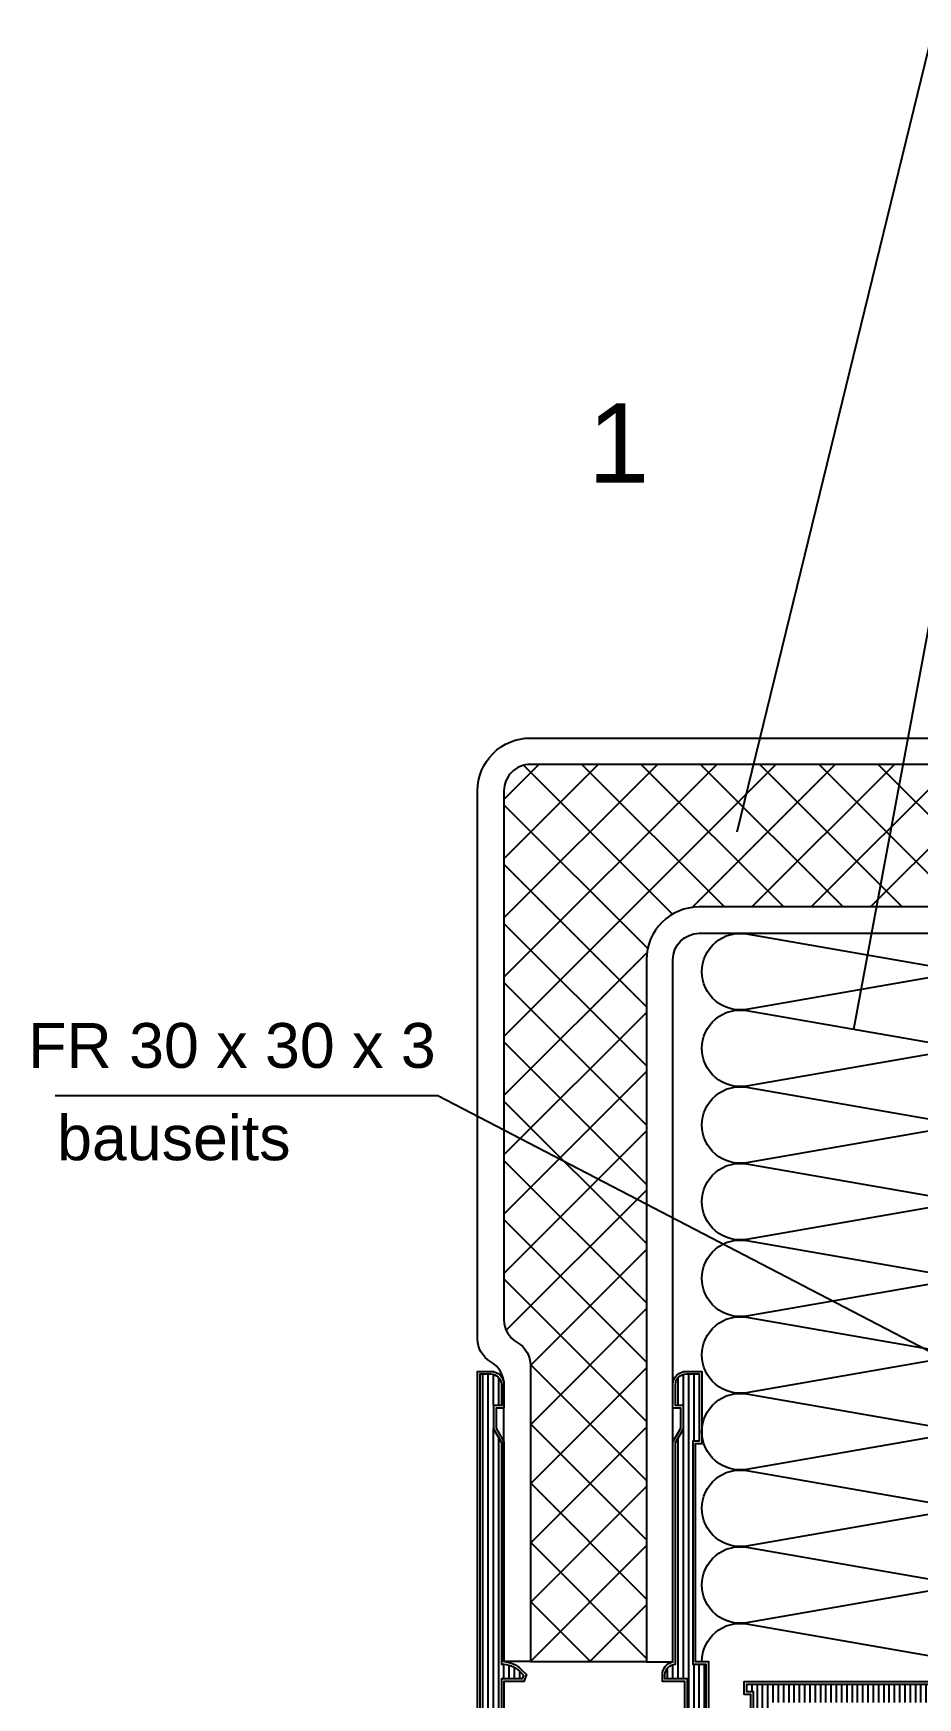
# Model space of a CAD drawing. Extents: x 13 to 201, y 43 to 254.
# Drawn here: x 13.2 to 46.7, y 188.1 to 251.2 of the extents above; entities that cross this region are included whole.
import ezdxf
from ezdxf.enums import TextEntityAlignment as Align

# ---------------------------------------------------------------- set-up
doc = ezdxf.new("R2010")
doc.units = 0
doc.header["$LTSCALE"] = 6
for name, color, linetype in [('01TXT', 7, 'CONTINUOUS'), ('CONST18', 3, 'CONTINUOUS'), ('CONST25', 3, 'CONTINUOUS'), ('IS_PAR', 3, 'CONTINUOUS'), ('KH_NOR', 7, 'CONTINUOUS'), ('KH_PAR', 3, 'CONTINUOUS'), ('PNR', 7, 'CONTINUOUS')]:
    doc.layers.add(name, color=color, linetype=linetype)
doc.styles.add('SWISS', font='swiss.ttf')
doc.styles.add('SWISSL', font='swissl.ttf')

# ---------------------------------------------------------------- blocks, each defined once
blk = doc.blocks.new('*U107', base_point=(-320.9999189238257, 100.997290139497))
at = {"layer": 'CONST25'}
for points in [[(-343.9999999999693, 153.2921107541571, -0.4641480050801155), (-340.6105687930205, 156.1567515459372), (-324.3893501307745, 153.3327377743026, 0.4641480050801154), (-320.9999189238257, 156.1973785660827, 0.4641480050801154)], [(-320.9999189238257, 150.3868429422315, 0.4641480050801154), (-324.3893501307745, 153.2514837340116), (-340.6105687930205, 150.427469962377, -0.4641480050801155), (-343.9999999999693, 153.2921107541571, -0.4641480050801155)], [(-343.9999999999693, 147.481575130306, -0.4641480050801155), (-340.6105687930205, 150.3462159220861), (-324.3893501307745, 147.5222021504515, 0.4641480050801154), (-320.9999189238257, 150.3868429422316, 0.4641480050801154)], [(-320.9999189238257, 144.5763073183804, 0.4641480050801154), (-324.3893501307745, 147.4409481101605), (-340.6105687930205, 144.6169343385259, -0.4641480050801155), (-343.9999999999693, 147.481575130306, -0.4641480050801155)], [(-343.9999999999693, 141.6710395064549, -0.4641480050801155), (-340.6105687930205, 144.535680298235), (-324.3893501307745, 141.7116665266004, 0.4641480050801154), (-320.9999189238257, 144.5763073183805, 0.4641480050801154)], [(-320.9999189238257, 138.7657716945293, 0.4641480050801154), (-324.3893501307745, 141.6304124863094), (-340.6105687930205, 138.8063987146748, -0.4641480050801155), (-343.9999999999693, 141.6710395064549, -0.4641480050801155)], [(-343.9999999999693, 135.8605038826038, -0.4641480050801155), (-340.6105687930205, 138.7251446743838), (-324.3893501307745, 135.9011309027493, 0.4641480050801154), (-320.9999189238257, 138.7657716945293, 0.4641480050801154)], [(-320.9999189238257, 132.9552360706782, 0.4641480050801154), (-324.3893501307745, 135.8198768624583), (-340.6105687930205, 132.9958630908237, -0.4641480050801155), (-343.9999999999693, 135.8605038826038, -0.4641480050801155)], [(-343.9999999999693, 130.0499682587526, -0.4641480050801155), (-340.6105687930205, 132.9146090505327), (-324.3893501307745, 130.0905952788981, 0.4641480050801154), (-320.9999189238257, 132.9552360706782, 0.4641480050801154)], [(-320.9999189238257, 127.1447004468271, 0.4641480050801154), (-324.3893501307745, 130.0093412386072), (-340.6105687930205, 127.1853274669726, -0.4641480050801155), (-343.9999999999693, 130.0499682587527, -0.4641480050801155)], [(-343.9999999999693, 124.2394326349015, -0.4641480050801155), (-340.6105687930205, 127.1040734266816), (-324.3893501307745, 124.280059655047, 0.4641480050801154), (-320.9999189238257, 127.1447004468271, 0.4641480050801154)], [(-320.9999189238257, 121.334164822976, 0.4641480050801154), (-324.3893501307745, 124.1988056147561), (-340.6105687930205, 121.3747918431215, -0.4641480050801155), (-343.9999999999693, 124.2394326349016, -0.4641480050801155)], [(-343.9999999999693, 118.4288970110504, -0.4641480050801155), (-340.6105687930205, 121.2935378028305), (-324.3893501307745, 118.4695240311959, 0.4641480050801154), (-320.9999189238257, 121.334164822976, 0.4641480050801154)], [(-320.9999189238257, 115.5236291991249, 0.4641480050801154), (-324.3893501307745, 118.3882699909049), (-340.6105687930205, 115.5642562192704, -0.4641480050801155), (-343.9999999999693, 118.4288970110504, -0.4641480050801155)], [(-343.9999999999693, 112.6183613871993, -0.4641480050801155), (-340.6105687930205, 115.4830021789794), (-324.3893501307745, 112.6589884073448, 0.4641480050801154), (-320.9999189238257, 115.5236291991249, 0.4641480050801154)], [(-320.9999189238257, 109.7130935752737, 0.4641480050801154), (-324.3893501307745, 112.5777343670538), (-340.6105687930205, 109.7537205954192, -0.4641480050801155), (-343.9999999999693, 112.6183613871993, -0.4641480050801155)], [(-343.9999999999693, 106.8078257633482, -0.4641480050801155), (-340.6105687930205, 109.6724665551282), (-324.3893501307745, 106.8484527834937, 0.4641480050801154), (-320.9999189238257, 109.7130935752737, 0.4641480050801154)], [(-320.9999189238257, 103.9025579514226, 0.4641480050801154), (-324.3893501307745, 106.7671987432027), (-340.6105687930205, 103.9431849715681, -0.4641480050801155), (-343.9999999999693, 106.8078257633482, -0.4641480050801155)], [(-343.9999999999693, 100.997290139497, -0.4641480050801155), (-340.6105687930205, 103.8619309312771), (-324.3893501307745, 101.0379171596425, 0.4641480050801154), (-320.9999189238257, 103.9025579514226, 0.4641480050801154)]]:
    blk.add_lwpolyline(points, format="xyb", dxfattribs=at)

msp = doc.modelspace()

# ---------------------------------------------------------------- hatches: boundary and pattern name
at = {"layer": 'CONST18'}
h = msp.add_hatch(dxfattribs=at)
h.set_pattern_fill('_USER', color=256, scale=0.2, angle=90, style=0, pattern_type=0)
h.set_pattern_definition([(90, (0, 0), (-0.2, 1.224606353822377e-17), [])])
h.paths.add_polyline_path([(37.14999745806609, 170.8500022335848), (40.44999803912648, 170.8500022335302), (40.44999040273247, 169.6500022335575), (40.19999103909662, 169.6500022335575), (40.19999103909662, 169.3500022335575), (44.98978651378972, 169.3500022335575), (45.22115514338493, 170.0500022335575), (41.14999103909665, 170.0500022335575), (41.14999103909642, 187.9500022335575), (53.84999103909659, 187.9500022335575), (53.84999103909661, 184.9500022335575), (54.5500190390965, 184.9500022335575), (54.55001903909652, 186.4500022335575), (64.09999103909661, 186.4500022335575), (64.09999103909661, 171.5500022335575), (54.54999740273276, 171.5500022335574), (54.54999740273288, 173.0500022335575), (53.84996940273275, 173.0500022335575), (53.84996940273275, 170.0500022335575), (45.22115514338493, 170.0500022335575), (44.98978651378972, 169.3500022335575), (54.7999910390966, 169.3500022335575), (54.7999910390966, 169.6500022335575), (54.54999103909402, 169.6500022335574), (54.5499910391248, 170.8500022335799), (56.34999103923253, 170.8500022336376), (56.34999103905822, 168.6000022336), (57.49999103908183, 168.6000022335575, 0.4142135623839096), (57.89999103909659, 169.0000022335575), (57.89999103913966, 169.1500022335678), (56.94999103908498, 169.1500022335678), (56.94999103910822, 170.8500022335668), (64.249991039234, 170.8500022336354), (64.2499910390771, 169.1500022335461), (63.31680890288821, 169.1500022335567), (63.26188306462895, 169.0173995299065), (63.41567646404581, 168.8636061304896, 0.1989123673796632), (64.05207256711373, 168.6000022335575), (64.89999103902026, 168.6000022334887), (64.89999103914023, 189.3987256726882), (64.09999103909661, 189.3987256726882, 0.2127938438305804), (63.41567646404582, 189.1363983366254), (63.26188306462897, 188.9826049372085), (63.3168089028874, 188.8500022335602), (64.09999103915298, 188.8500022335923), (64.09999103906584, 187.1500022335313), (57.04999103908497, 187.1500022335683), (57.04999103910823, 188.8500022335774), (57.89999103910277, 188.8500022334954), (57.8999910390966, 189.0000022335534, 0.4142135626771382), (57.49999103909663, 189.4000022335114), (56.84999103907066, 189.4000022335175), (56.34999103913957, 189.4000022335893), (56.34999103906777, 187.1500022335287), (54.54999103906837, 187.1500022335863), (54.54999103909915, 188.3500022335575), (54.79999103909661, 188.3500022335575), (54.79999103909661, 188.6500022335575), (40.19999103909643, 188.6500022335575), (40.19999103909642, 188.3500022335575), (40.449991039099, 188.3500022335575), (40.44999103906823, 187.1500022335287), (38.64999103906487, 187.1500022335863), (38.64999103919818, 189.400002233575), (38.14999137846384, 189.4000022335852), (38.14996269970246, 197.8500022335575), (38.39996303910058, 197.8500022335575), (38.39996303920042, 200.4000022335703), (37.89996303909921, 200.4000022335575, 0.4142135626133748), (37.49996303909665, 200.0000022335985), (37.49996303909665, 199.2000022335575), (37.79996303909671, 199.2000022335575), (37.79996303909672, 198.3232073143143), (37.49996312905039, 197.8035922278482), (37.499991340895, 189.4000022335574, 0.4142137833599975), (37.09999103909642, 189.0000022335575), (37.09999103907797, 188.8500022335883), (37.94999103914906, 188.8500022335882), (37.94999103912583, 187.1500022335051), (30.8999910390684, 187.1500022335842), (30.89999103910908, 188.8500022335691), (31.68317317530487, 188.8500022335584), (31.73809901356408, 188.9826049372085), (31.58430561414723, 189.1363983366253, 0.2127937461927152), (30.8999913748891, 189.398725690592), (30.89996312914475, 197.8035919160759), (30.5999630390966, 198.3232073143145), (30.5999630390966, 199.2000022335575), (30.89996303909667, 199.2000022335575), (30.89996303909667, 200.0000022335575, 0.4142135626133889), (30.49996303913769, 200.4000022335575), (30.09996311630286, 200.4000022336436), (30.09999732543439, 156.100002233586), (37.1499910413571, 156.1000022301714), (37.14999103064535, 157.1500022258634), (36.84999103911915, 157.150002231657), (36.84999103907816, 156.650002233546), (35.89999103909548, 156.6500022335575, -0.4142135699999916), (35.39999103909643, 157.1500022348594), (35.3999910390966, 159.3500021773097, -0.4142135623624694), (35.89999109532635, 159.8500022335575), (36.84999103916429, 159.8500022335919), (36.84999103908223, 159.3500022328952), (37.14999109768491, 159.3500022308161)])
edge = h.paths.add_edge_path(flags=16)
edge.add_line((30.89999740273299, 186.4500022335575), (40.44996284862052, 186.4500022335575))
edge.add_line((40.44996284862052, 186.4500022335575), (40.44999122957299, 171.5500022335575))
edge.add_line((40.44999122957299, 171.5500022335575), (36.84999740273294, 171.5500022335575))
edge.add_arc((36.84999740273294, 171.1500022335575), 0.4000000000000057, 90, 180)
edge.add_line((36.44999740273293, 171.1500022335575), (36.44999740273293, 160.550002233556))
edge.add_line((36.44999740273293, 160.550002233556), (34.69999740275765, 160.5500022335816))
edge.add_line((34.69999740275765, 160.5500022335816), (34.699997402732, 156.9000022335574))
edge.add_line((34.699997402732, 156.9000022335574), (30.8999974027328, 156.9000022335575))
edge.add_line((30.8999974027328, 156.9000022335575), (30.89999740273299, 186.4500022335575))
at = {"layer": 'IS_PAR'}
h = msp.add_hatch(dxfattribs=at)
h.set_pattern_fill('ANSI37', color=256, scale=0.5, style=0)
h.set_pattern_definition([(45, (210.4999656364255, 139.0000000000308), (-1.122532015133644, 1.122532015133644), []), (135, (210.4999656364255, 139.0000000000308), (-1.122532015133644, -1.122532015133644), [])])
h.paths.add_polyline_path([(36.39999363644057, 216.0987014896141, -0.1989120344357369), (36.98577826233651, 217.512913240254), (31.29285145850366, 223.2058482251992, 0.1989096487550382), (30.99996563642543, 222.4987488408253), (30.99996563642543, 202.4621884833276, 0.2679535240330033), (31.49997963643301, 201.5961549967859, -0.267953524033009), (31.99999363644048, 200.7301215102442), (31.99999363644059, 189.4986428361961), (36.39999363644051, 189.4986428361961)])
h.paths.add_polyline_path([(65.0000069710307, 222.4986576078524), (53.76660046912832, 222.4986605230234, -0.2679535240330118), (52.90056770114023, 222.998675767577, 0.2679531356716639), (52.03453638253279, 223.4986910121264), (31.99996707349061, 223.498748840824, 0.198915459488516), (31.29285145850389, 223.2058482251992), (36.98577826233662, 217.512913240254, -0.1989127003236119), (38.39999363644057, 218.0987014896141), (65.00870450763722, 218.0987014896141)])

# ---------------------------------------------------------------- linework, layer by layer
at = {"layer": 'CONST18'}
msp.add_line((31.99999363644054, 189.4986428361961), (36.39999363644051, 189.4986428361961), dxfattribs=at)
for points in [[(52.03453493315209, 223.4986910121305), (31.99996707349061, 223.4987488408243, 0.4142139832797955), (30.99996563642543, 222.4987488408253), (30.99996563642549, 202.4621884833276, 0.2679535240329888), (31.49997963643295, 201.5961549967859, -0.2679535240330097), (31.99999363644048, 200.7301215102442), (31.99999363644054, 189.4986428361961), (30.99999363644054, 189.4986428361961), (30.99996749960917, 199.9980721721057, 0.267948798698758), (30.49996656801892, 200.8640955686047, -0.267949480667075), (29.99996563642543, 201.7301215102442), (29.99996563642543, 222.498748840825, -0.4142139832797928), (31.99996851055568, 224.498748840823), (52.76660334329989, 224.4986899601016, -0.267949480667075), (53.63262856640455, 223.9986877839729, 0.2679487986987579), (54.49865124436877, 223.4986856078511), (65.00000840809582, 223.4986576078513), (65.0000069710307, 222.4986576078524), (53.76660046912832, 222.4986605230234, -0.2679535240330096), (52.90056770114023, 222.998675767577, 0.2679535240329888)], [(37.39999363644051, 189.4898979484797), (37.39999363644057, 216.0987014896141, -0.4142135623730938), (38.39999363644057, 217.0987014896141), (65.00870450763722, 217.0986734896144), (65.00870450763716, 218.0987014896141), (38.39999363644057, 218.0987014896141, 0.414213562373095), (36.39999363644057, 216.0987014896141), (36.39999363644051, 189.4898979484797)]]:
    msp.add_lwpolyline(points, format="xyb", close=True, dxfattribs=at)
at = {"layer": 'KH_NOR'}
for points in [[(29.99999740265589, 156.0000022336344), (29.99996303908132, 200.5000022336652), (30.49996303909667, 200.5000022335575, -0.4142135626133887), (30.99996303909667, 200.0000022335575), (30.99996303909667, 199.1000022335575), (30.6999630390966, 199.1000022335575), (30.6999630390966, 198.3500022335575), (30.99996303909667, 197.8303869912868), (30.99999103909643, 189.4986450698305, -0.1854049275541883), (31.65501629226586, 189.207109014744), (31.85605705627441, 189.0060682507355), (31.74999103909643, 188.7500022335575), (30.99999103910668, 188.7500022335678), (30.99999103907079, 187.2500022335831)], [(37.84999103912719, 187.2500022335062), (37.8499910391477, 188.7500022335882), (36.99999103906566, 188.7500022335882), (36.99999103909643, 189.0000022335575, -0.3563939586925856), (37.3999910390964, 189.4899001821141), (37.39996303909665, 197.8303869912868), (37.69996303909672, 198.3500022335575), (37.69996303909672, 199.1000022335575), (37.39996303909665, 199.1000022335575), (37.39996303909665, 200.0000022335575, -0.4142135626133742), (37.89996303909665, 200.5000022335575), (38.49996303920435, 200.5000022335729), (38.49996303909667, 197.7500022335575), (38.24996303909667, 197.7500022335575), (38.24999103907079, 189.5000022335831), (38.7499910392041, 189.5000022335729), (38.74999103907079, 187.2500022335831)]]:
    msp.add_lwpolyline(points, format="xyb", dxfattribs=at)
msp.add_lwpolyline([(40.3499910390708, 187.2500022335319), (40.34999103909644, 188.2500022335575), (40.09999103909642, 188.2500022335575), (40.09999103909642, 188.7500022335575), (54.89999103909661, 188.7500022335575), (54.89999103909661, 188.2500022335575), (54.64999103909659, 188.2500022335575), (54.64999103907095, 187.2500022335831)], dxfattribs=at)
at = {"layer": 'KH_PAR'}
for points in [[(30.0999973254344, 156.100002233586), (30.09996311630286, 200.4000022336436), (30.49996303913769, 200.4000022335575, -0.4142135626133888), (30.89996303909667, 200.0000022335575), (30.89996303909667, 199.2000022335575), (30.5999630390966, 199.2000022335575), (30.5999630390966, 198.3232073143144), (30.89996312914475, 197.8035919160759), (30.8999913748891, 189.398725690592, -0.2127937461927152), (31.58430561414723, 189.1363983366253), (31.73809901356408, 188.9826049372085), (31.68317317530488, 188.8500022335584), (30.89999103910908, 188.8500022335691), (30.8999910390684, 187.1500022335842)], [(37.94999103912583, 187.1500022335051), (37.94999103914907, 188.8500022335883), (37.09999103907796, 188.8500022335883), (37.09999103909642, 189.0000022335575, -0.4142137833599976), (37.499991340895, 189.4000022335574), (37.4999631290504, 197.8035922278482), (37.79996303909672, 198.3232073143144), (37.79996303909672, 199.2000022335575), (37.49996303909665, 199.2000022335575), (37.49996303909665, 200.0000022335985, -0.4142135626133747), (37.89996303909921, 200.4000022335575), (38.39996303920043, 200.4000022335703), (38.39996303910058, 197.8500022335575), (38.14996269970247, 197.8500022335575), (38.14999137846384, 189.4000022335852), (38.64999103919818, 189.4000022335749), (38.64999103906487, 187.1500022335863)]]:
    msp.add_lwpolyline(points, format="xyb", dxfattribs=at)
msp.add_lwpolyline([(40.44999103906823, 187.1500022335287), (40.449991039099, 188.3500022335575), (40.19999103909642, 188.3500022335575), (40.19999103909642, 188.6500022335575), (54.7999910390966, 188.6500022335575), (54.7999910390966, 188.3500022335575), (54.54999103909915, 188.3500022335575), (54.54999103906839, 187.1500022335863)], dxfattribs=at)
at = {"layer": 'PNR', "color": 3}
for points in [[(39.83368867138233, 220.946398955854), (47.23490637173319, 251.205871691037), (96.5, 251.205871691037)], [(44.24998590547671, 213.4671045181651), (47.23490637173319, 229.4419222253687), (71.5, 229.4419222253687)], [(50.5, 199.5), (28.5, 210.9419222253687), (14, 210.9419222253687)]]:
    msp.add_lwpolyline(points, dxfattribs=at)

# ---------------------------------------------------------------- block references
at = {"layer": 'CONST25', "xscale": 0.5, "yscale": 0.5, "zscale": 0.5}
msp.add_blockref('*U107', (50.00000617451258, 189.4986450697793), dxfattribs=at)

# ---------------------------------------------------------------- texts
at = {"layer": '01TXT', "color": 40, "style": 'SWISS'}
msp.add_text('1', height=3, dxfattribs=at).set_placement((34.17812841396693, 234.1812238596888))
at = {"layer": 'PNR', "color": 10, "style": 'SWISSL'}
for s, p in [('FR 30 x 30 x 3', (28.41364562118127, 212)), ('bauseits', (22.91364562118127, 208.5))]:
    msp.add_text(s, height=1.7, dxfattribs=at).set_placement(p, align=Align.RIGHT)

doc.saveas('drawing.dxf')
